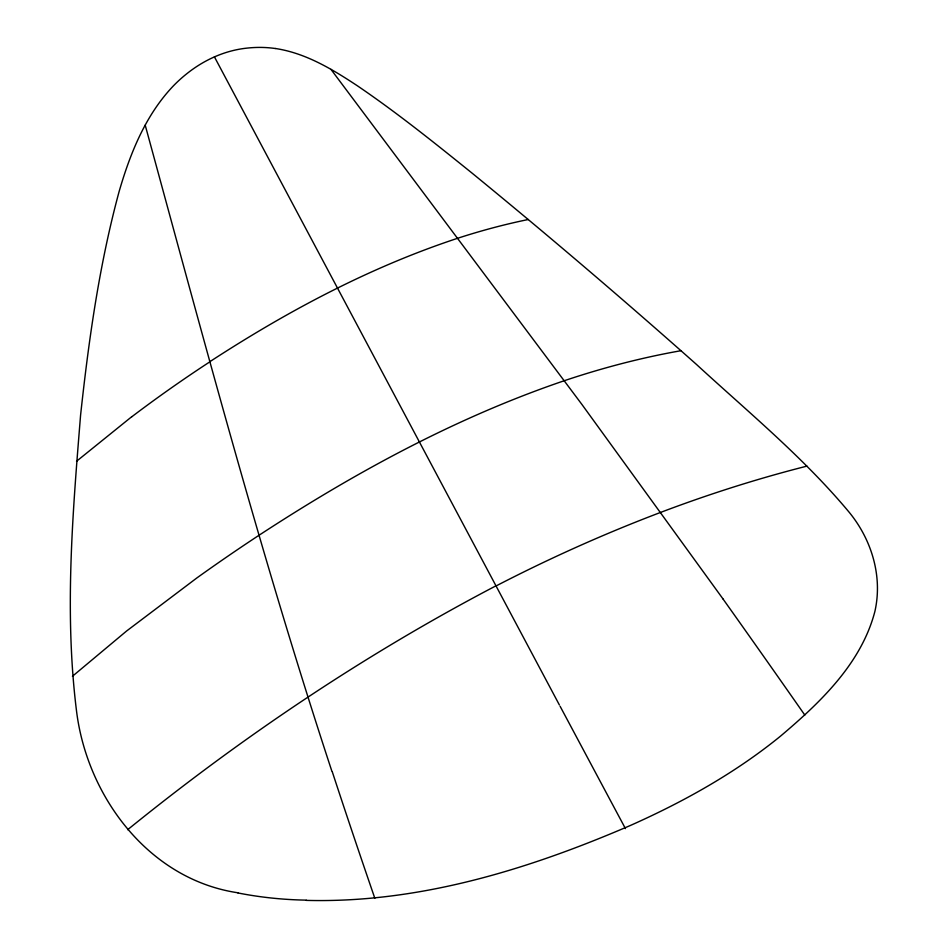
<?xml version="1.0" encoding="UTF-8"?>
<svg xmlns="http://www.w3.org/2000/svg" width="948" height="948" viewBox="0 0 948 948"><rect width="100%" height="100%" fill="white"/><g stroke="black" fill="none" stroke-linecap="round" stroke-linejoin="round"><path stroke-width="1.42" d="M72.427 676.291L126.605 631.001L196.864 577.948A1090.295 608.735 -28 0 1 259.005 535.276C354.623 472.779 455.893 417.558 564.321 380.705A536.995 300.35 -28 0 1 680.996 350.701M76.539 461.261L131.855 416.61M127.636 829.713C242.155 736.928 365.217 654.25 495.863 585.876M209.958 361.615C287.422 311.205 369.779 267.229 457.766 238.232A429.29 239.951 -28 0 1 528.285 219.509M306.192 900.375C418.518 903.397 528.202 869.506 630.337 825.495C683.65 801.759 735.162 773.058 780.536 736.122C820.352 702.456 861.424 663.434 874.933 611.27A127.921 106.046 -28.4 0 0 877.279 594.301C878.393 574.405 873.76 554.39 864.92 536.592A186.756 154.82 -28.4 0 0 848.946 511.979C803.513 457.505 748.446 412.25 696.413 364.387C622.895 299.118 548.074 235.282 471.974 173.046C434.622 142.958 397.188 112.836 357.491 85.865C332.393 69.263 305.623 53.029 275.358 48.49M237.96 892.791C148.753 879.495 86.789 796.462 76.444 710.372C64.31 612.432 72.652 513.176 80.58 415.2C88.733 339.953 99.291 264.575 119.152 191.413C130.243 153.221 145.625 114.85 173.531 85.723A120.633 100.002 -28.4 0 1 188.581 72.332C205.408 59.321 225.588 50.386 246.836 48.135A108.913 90.297 -28.4 0 1 275.358 48.514M330.959 69.358L581.906 404.441L722.957 598.875M559.379 704.945L214.426 56.868M331.954 771.471C261.826 558.396 204.282 341.481 145.21 125.172M722.992 598.958A1269.194 81.03 56.2 0 1 804.816 715.076M806.961 466.108A840.272 469.675 -28 0 0 660.851 512.311A892.886 499.015 -28 0 0 495.934 586.018M374.839 898.289A979.142 95.653 69.8 0 1 332.381 772.087M131.926 416.67A798.074 445.382 -28 0 1 210.053 361.698M625.443 828.623A1019.669 2.808 61.9 0 1 560.09 706.248M306.24 900.138A392.199 325.14 -28.4 0 1 237.901 892.945"/></g></svg>
